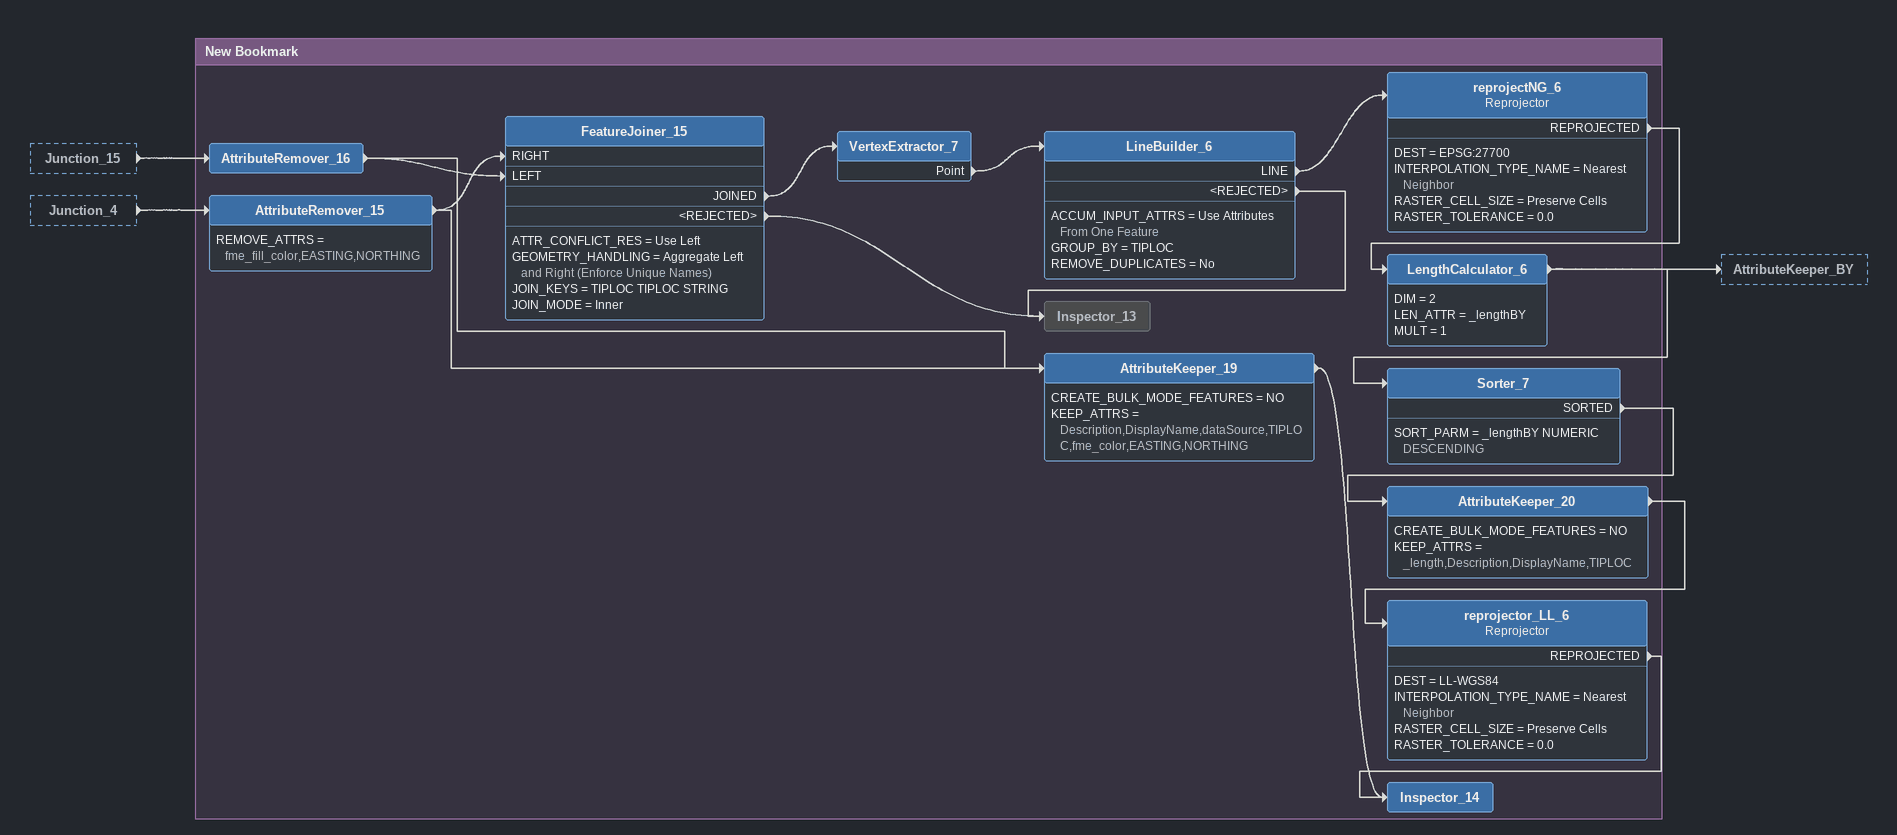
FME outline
Junction_15 [outside]
    -> AttributeRemover_16
Junction_4 [outside]
    -> AttributeRemover_15

Bookmark: New Bookmark
AttributeRemover_16
    -> AttributeKeeper_19
    -> FeatureJoiner_15 [LEFT]
AttributeRemover_15
    REMOVE_ATTRS = fme_fill_color,EASTING,NORTHING
    -> AttributeKeeper_19
    -> FeatureJoiner_15 [RIGHT]
FeatureJoiner_15
    ATTR_CONFLICT_RES = Use Left
    GEOMETRY_HANDLING = Aggregate Left and Right (Enforce Unique Names)
    JOIN_KEYS = TIPLOC TIPLOC STRING
    JOIN_MODE = Inner
    JOINED -> VertexExtractor_7
    <REJECTED> -> Inspector_13
VertexExtractor_7
    Point -> LineBuilder_6
LineBuilder_6
    ACCUM_INPUT_ATTRS = Use Attributes From One Feature
    GROUP_BY = TIPLOC
    REMOVE_DUPLICATES = No
    LINE -> reprojectNG_6
    <REJECTED> -> Inspector_13
reprojectNG_6: Reprojector
    DEST = EPSG:27700
    INTERPOLATION_TYPE_NAME = Nearest Neighbor
    RASTER_CELL_SIZE = Preserve Cells
    RASTER_TOLERANCE = 0.0
    REPROJECTED -> LengthCalculator_6
LengthCalculator_6
    DIM = 2
    LEN_ATTR = _lengthBY
    MULT = 1
    -> Sorter_7
    -> AttributeKeeper_BY
Sorter_7
    SORT_PARM = _lengthBY NUMERIC DESCENDING
    SORTED -> AttributeKeeper_20
AttributeKeeper_20
    CREATE_BULK_MODE_FEATURES = NO
    KEEP_ATTRS = _length,Description,DisplayName,TIPLOC
    -> reprojector_LL_6
reprojector_LL_6: Reprojector
    DEST = LL-WGS84
    INTERPOLATION_TYPE_NAME = Nearest Neighbor
    RASTER_CELL_SIZE = Preserve Cells
    RASTER_TOLERANCE = 0.0
    REPROJECTED -> Inspector_14
Inspector_13 [off]
AttributeKeeper_19
    CREATE_BULK_MODE_FEATURES = NO
    KEEP_ATTRS = Description,DisplayName,dataSource,TIPLOC,fme_color,EASTING,NORTHING
    -> Inspector_14
Inspector_14
